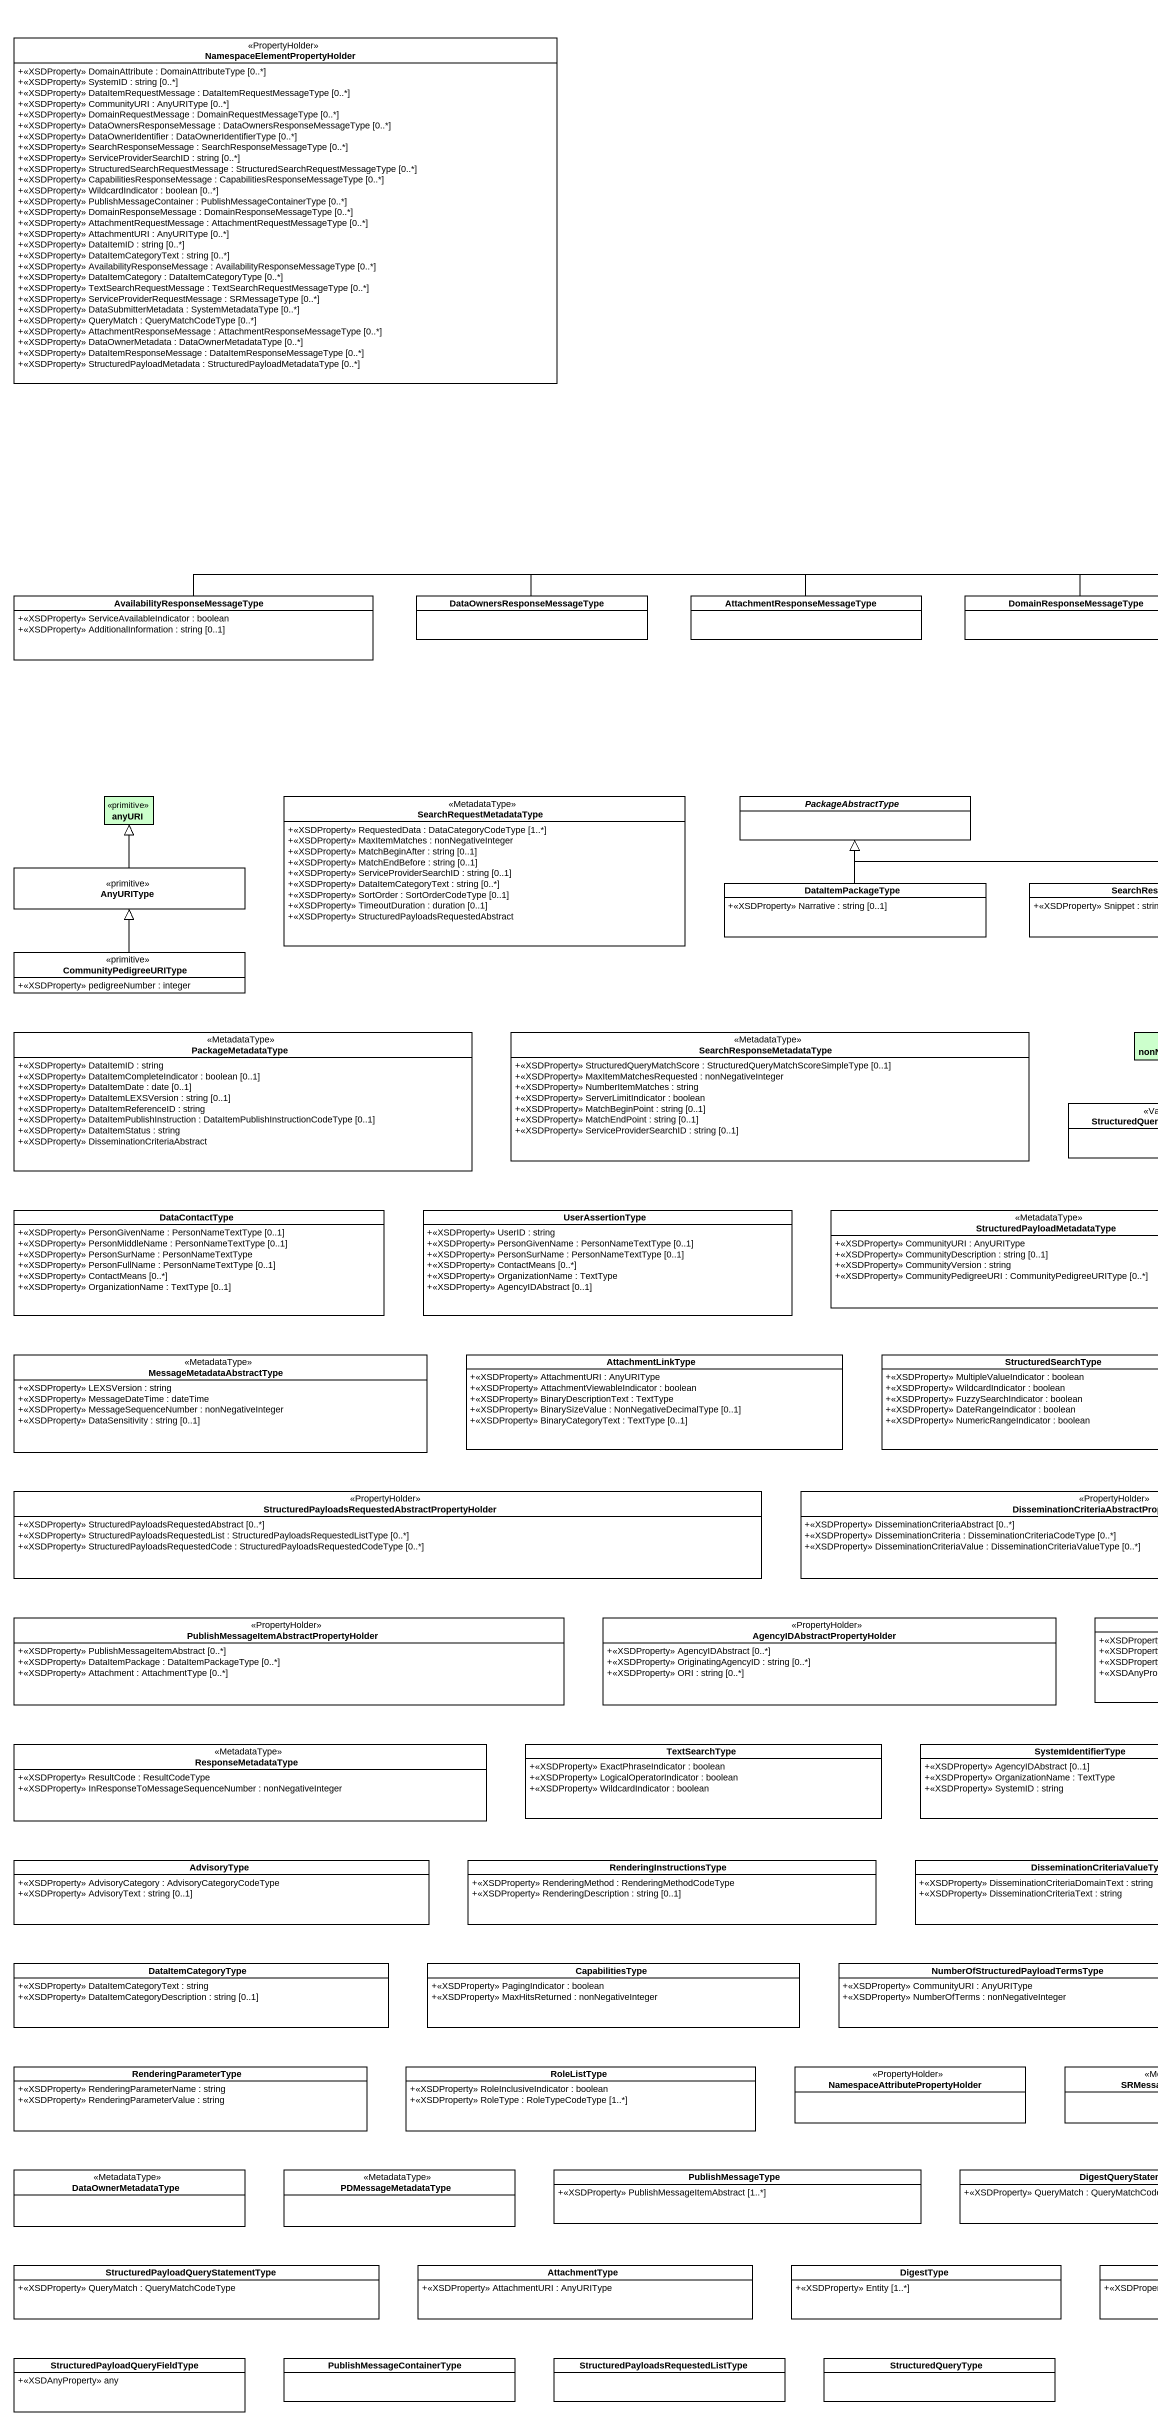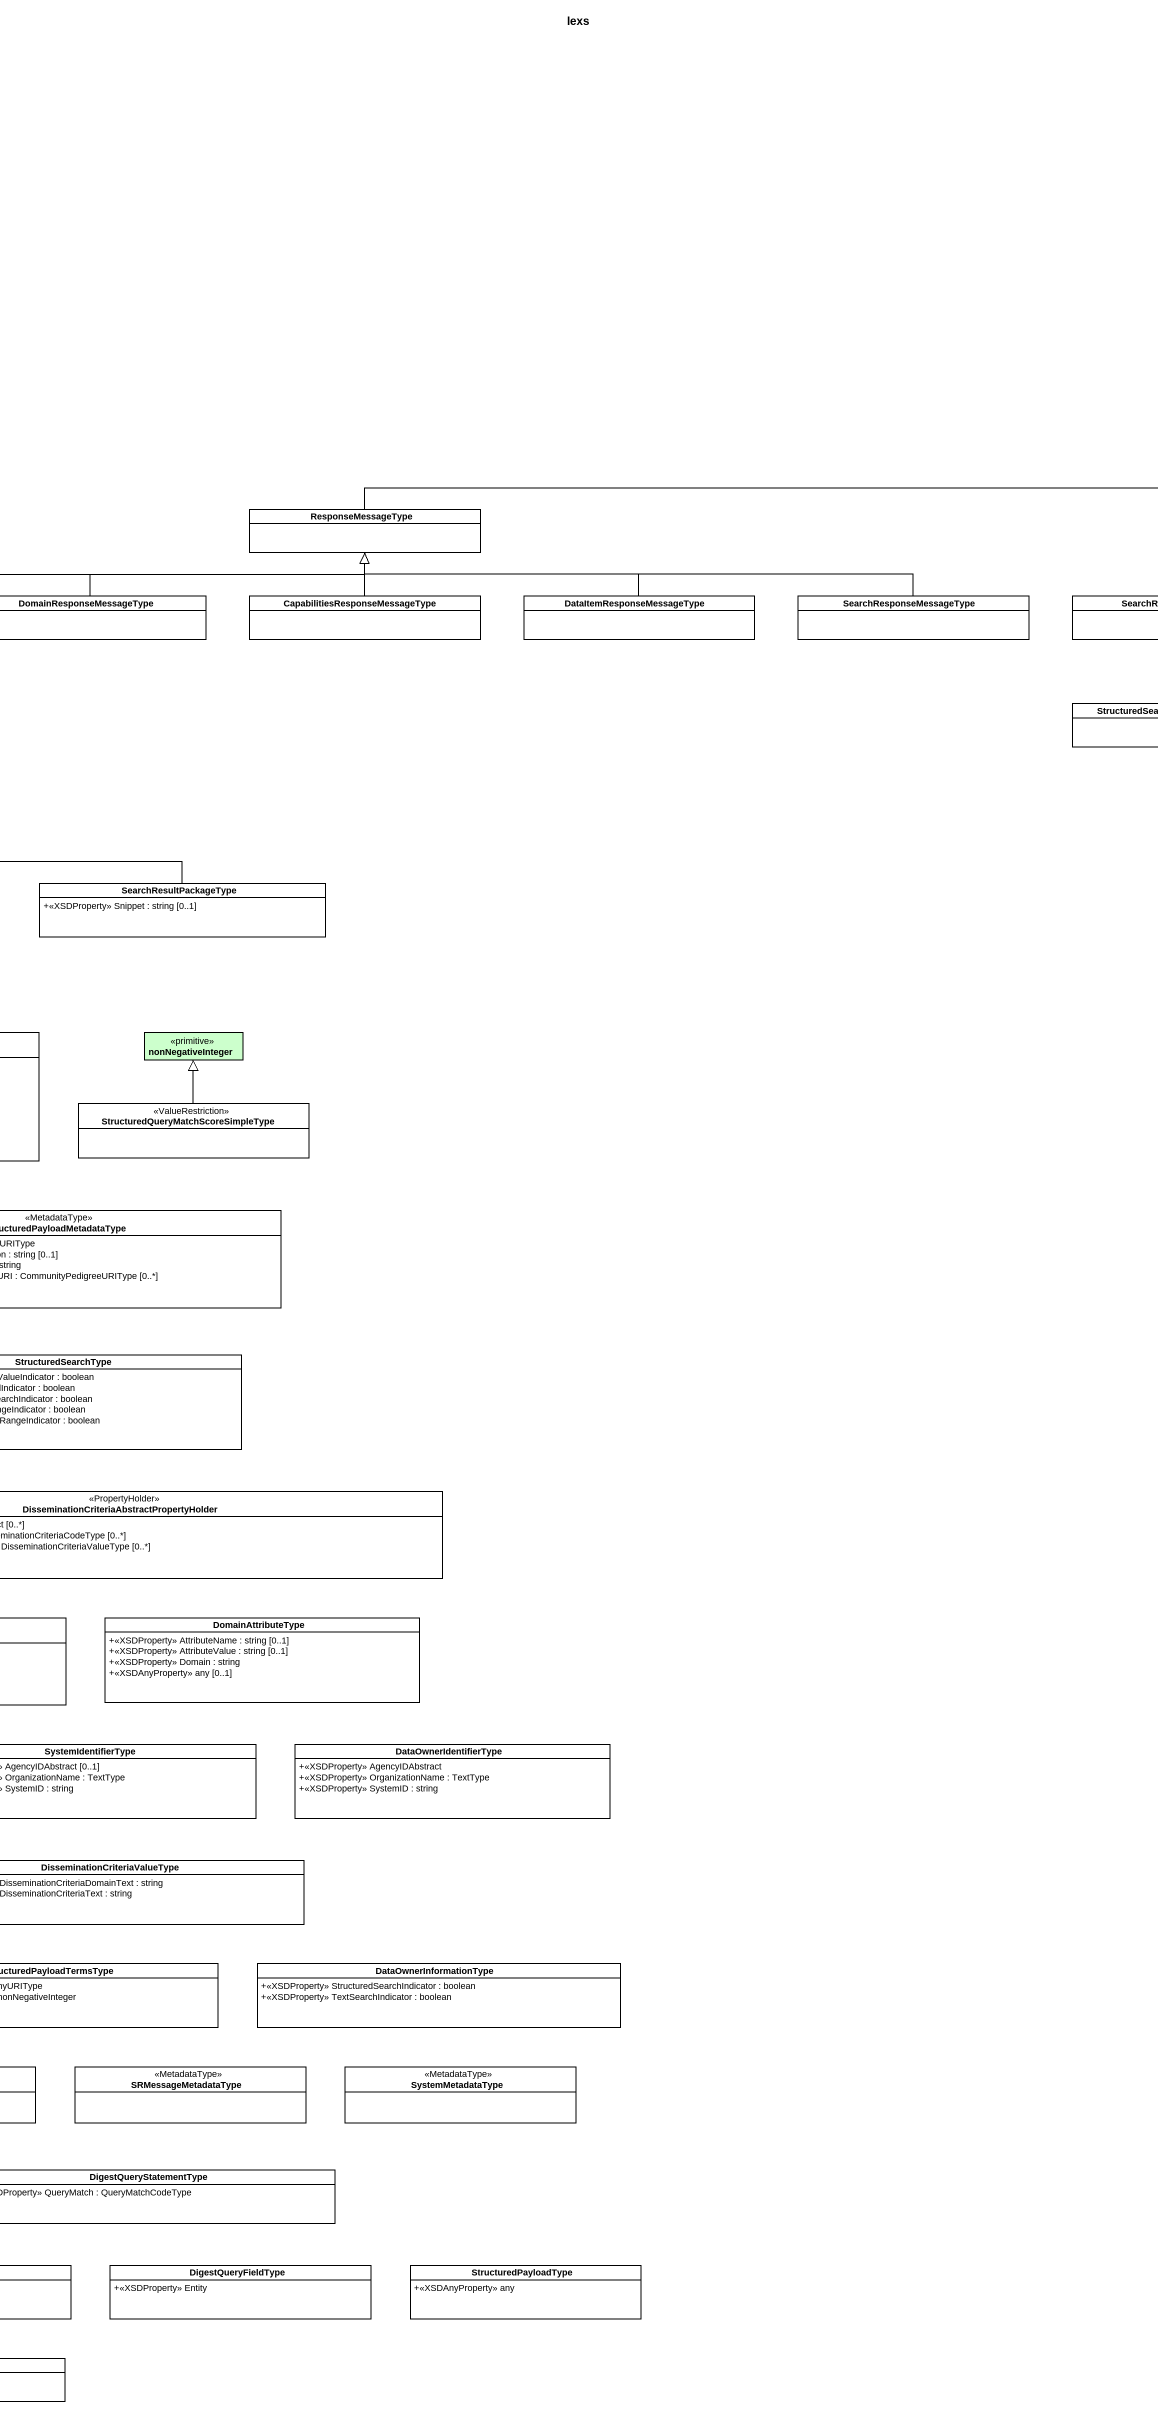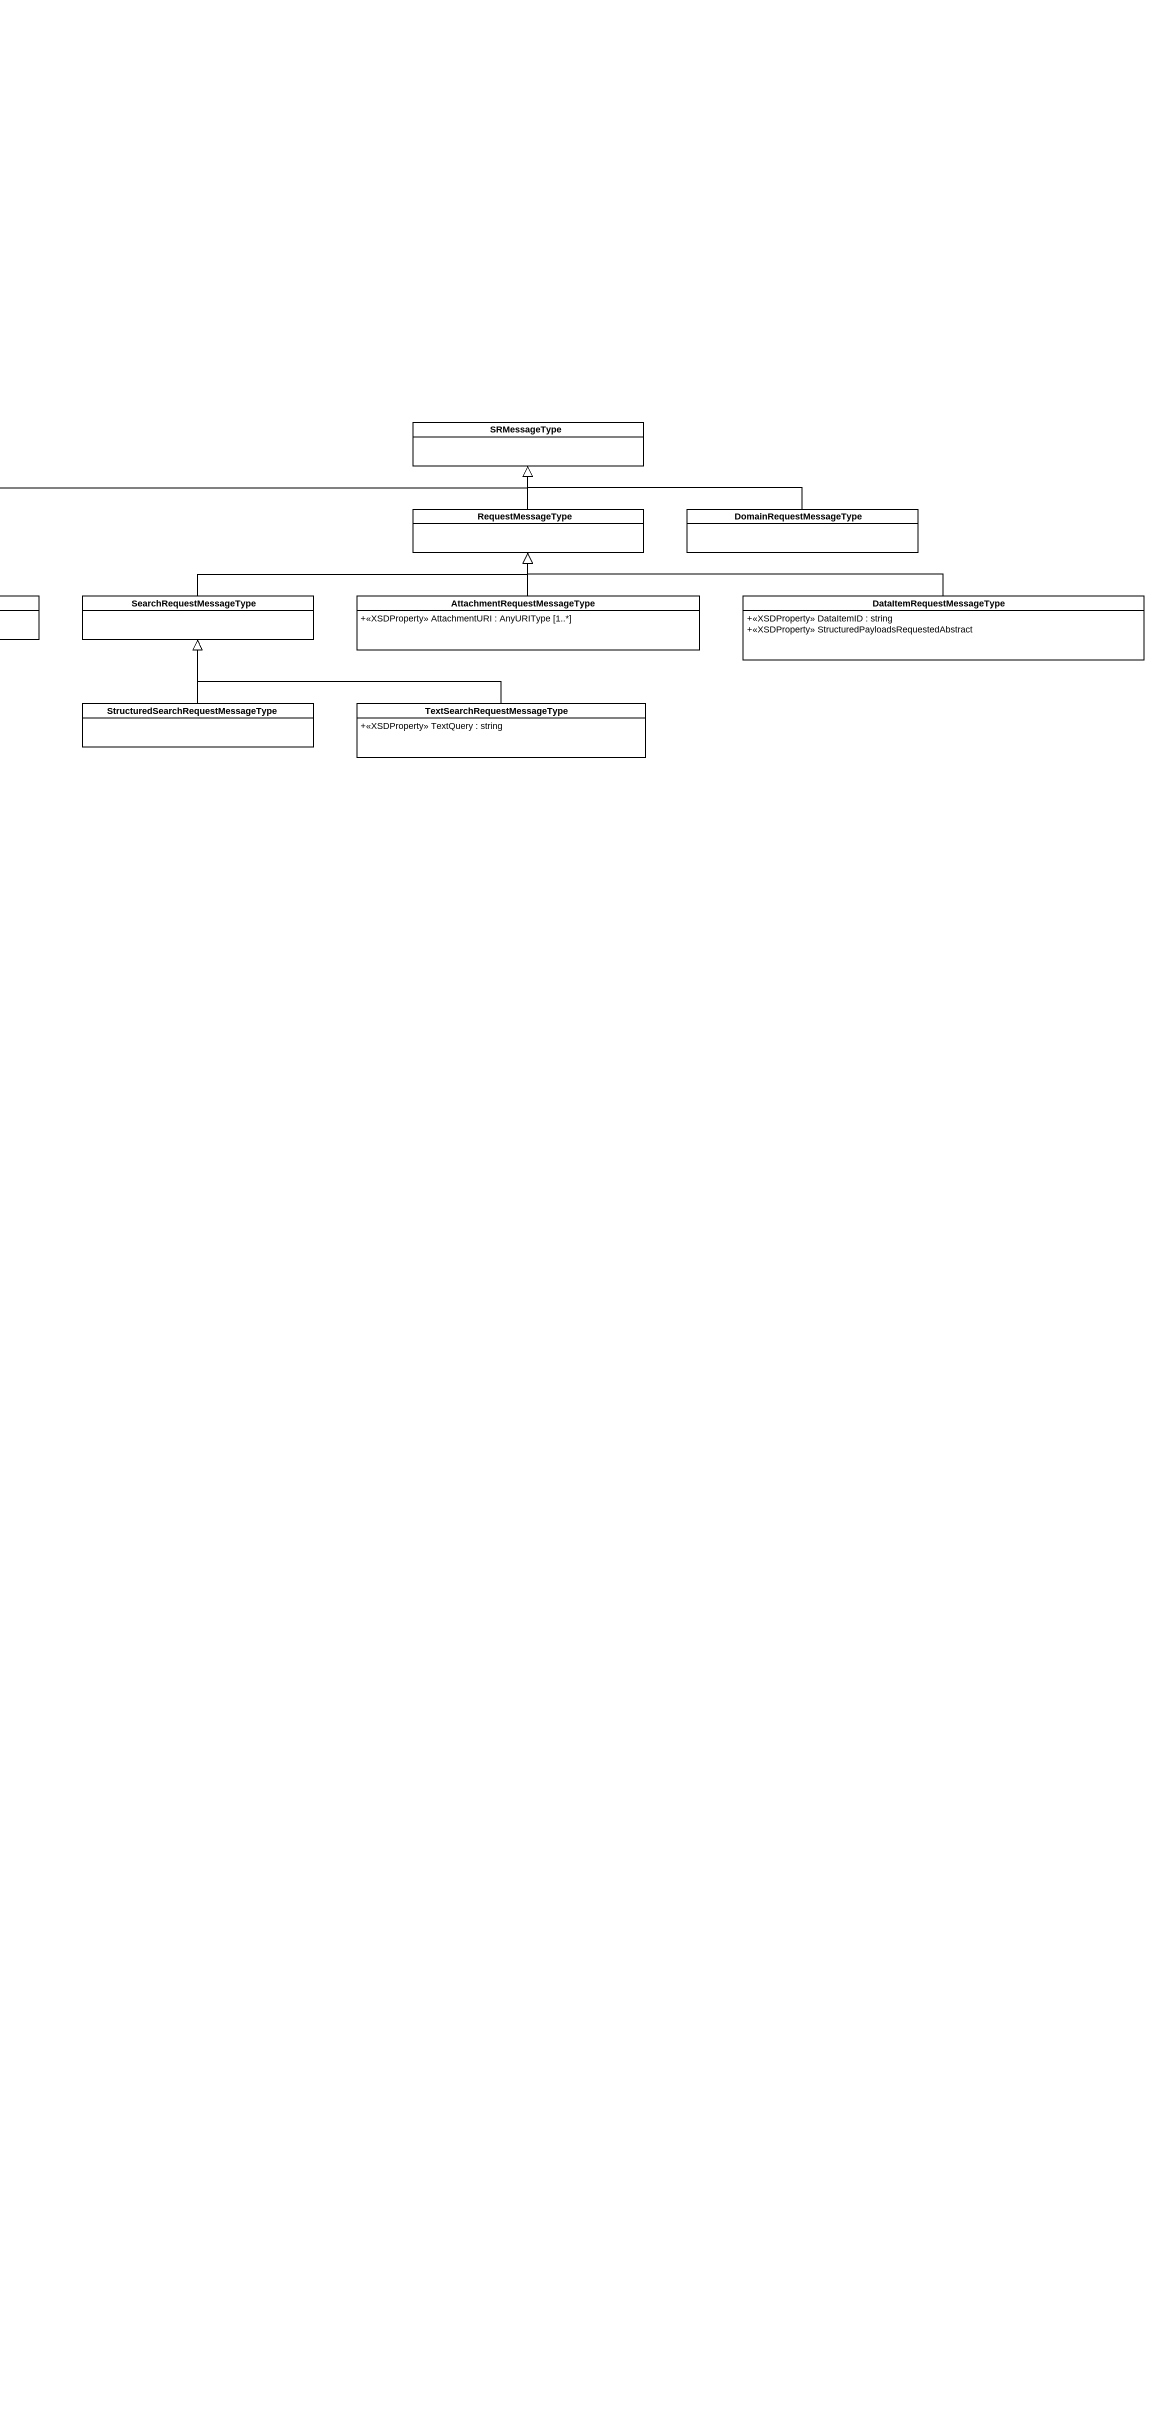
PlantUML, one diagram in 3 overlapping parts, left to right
@startuml
title lexs
hide circle
hide empty members
skinparam classAttributeIconSize 0
class "NamespaceElementPropertyHolder" as NamespaceElementPropertyHold <<PropertyHolder>> {
  +<<XSDProperty>> DomainAttribute : DomainAttributeType [0..*]
  +<<XSDProperty>> SystemID : string [0..*]
  +<<XSDProperty>> DataItemRequestMessage : DataItemRequestMessageType [0..*]
  +<<XSDProperty>> CommunityURI : AnyURIType [0..*]
  +<<XSDProperty>> DomainRequestMessage : DomainRequestMessageType [0..*]
  +<<XSDProperty>> DataOwnersResponseMessage : DataOwnersResponseMessageType [0..*]
  +<<XSDProperty>> DataOwnerIdentifier : DataOwnerIdentifierType [0..*]
  +<<XSDProperty>> SearchResponseMessage : SearchResponseMessageType [0..*]
  +<<XSDProperty>> ServiceProviderSearchID : string [0..*]
  +<<XSDProperty>> StructuredSearchRequestMessage : StructuredSearchRequestMessageType [0..*]
  +<<XSDProperty>> CapabilitiesResponseMessage : CapabilitiesResponseMessageType [0..*]
  +<<XSDProperty>> WildcardIndicator : boolean [0..*]
  +<<XSDProperty>> PublishMessageContainer : PublishMessageContainerType [0..*]
  +<<XSDProperty>> DomainResponseMessage : DomainResponseMessageType [0..*]
  +<<XSDProperty>> AttachmentRequestMessage : AttachmentRequestMessageType [0..*]
  +<<XSDProperty>> AttachmentURI : AnyURIType [0..*]
  +<<XSDProperty>> DataItemID : string [0..*]
  +<<XSDProperty>> DataItemCategoryText : string [0..*]
  +<<XSDProperty>> AvailabilityResponseMessage : AvailabilityResponseMessageType [0..*]
  +<<XSDProperty>> DataItemCategory : DataItemCategoryType [0..*]
  +<<XSDProperty>> TextSearchRequestMessage : TextSearchRequestMessageType [0..*]
  +<<XSDProperty>> ServiceProviderRequestMessage : SRMessageType [0..*]
  +<<XSDProperty>> DataSubmitterMetadata : SystemMetadataType [0..*]
  +<<XSDProperty>> QueryMatch : QueryMatchCodeType [0..*]
  +<<XSDProperty>> AttachmentResponseMessage : AttachmentResponseMessageType [0..*]
  +<<XSDProperty>> DataOwnerMetadata : DataOwnerMetadataType [0..*]
  +<<XSDProperty>> DataItemResponseMessage : DataItemResponseMessageType [0..*]
  +<<XSDProperty>> StructuredPayloadMetadata : StructuredPayloadMetadataType [0..*]
}
class SRMessageType
class ResponseMessageType
class RequestMessageType
class DomainRequestMessageType
class "AvailabilityResponseMessageType" as AvailabilityResponseMessageT {
  +<<XSDProperty>> ServiceAvailableIndicator : boolean
  +<<XSDProperty>> AdditionalInformation : string [0..1]
}
class "DataOwnersResponseMessageType" as DataOwnersResponseMessageTyp
class "AttachmentResponseMessageType" as AttachmentResponseMessageTyp
class DomainResponseMessageType
class "CapabilitiesResponseMessageType" as CapabilitiesResponseMessageT
class DataItemResponseMessageType
class SearchResponseMessageType
class SearchRequestMessageType
class AttachmentRequestMessageType {
  +<<XSDProperty>> AttachmentURI : AnyURIType [1..*]
}
class DataItemRequestMessageType {
  +<<XSDProperty>> DataItemID : string
  +<<XSDProperty>> StructuredPayloadsRequestedAbstract
}
class "StructuredSearchRequestMessageType" as StructuredSearchRequestMessa
class TextSearchRequestMessageType {
  +<<XSDProperty>> TextQuery : string
}
class anyURI <<primitive>> #CCFFCC
class SearchRequestMetadataType <<MetadataType>> {
  +<<XSDProperty>> RequestedData : DataCategoryCodeType [1..*]
  +<<XSDProperty>> MaxItemMatches : nonNegativeInteger
  +<<XSDProperty>> MatchBeginAfter : string [0..1]
  +<<XSDProperty>> MatchEndBefore : string [0..1]
  +<<XSDProperty>> ServiceProviderSearchID : string [0..1]
  +<<XSDProperty>> DataItemCategoryText : string [0..*]
  +<<XSDProperty>> SortOrder : SortOrderCodeType [0..1]
  +<<XSDProperty>> TimeoutDuration : duration [0..1]
  +<<XSDProperty>> StructuredPayloadsRequestedAbstract
}
abstract class PackageAbstractType
class AnyURIType <<primitive>>
class DataItemPackageType {
  +<<XSDProperty>> Narrative : string [0..1]
}
class SearchResultPackageType {
  +<<XSDProperty>> Snippet : string [0..1]
}
class CommunityPedigreeURIType <<primitive>> {
  +<<XSDProperty>> pedigreeNumber : integer
}
class PackageMetadataType <<MetadataType>> {
  +<<XSDProperty>> DataItemID : string
  +<<XSDProperty>> DataItemCompleteIndicator : boolean [0..1]
  +<<XSDProperty>> DataItemDate : date [0..1]
  +<<XSDProperty>> DataItemLEXSVersion : string [0..1]
  +<<XSDProperty>> DataItemReferenceID : string
  +<<XSDProperty>> DataItemPublishInstruction : DataItemPublishInstructionCodeType [0..1]
  +<<XSDProperty>> DataItemStatus : string
  +<<XSDProperty>> DisseminationCriteriaAbstract
}
class SearchResponseMetadataType <<MetadataType>> {
  +<<XSDProperty>> StructuredQueryMatchScore : StructuredQueryMatchScoreSimpleType [0..1]
  +<<XSDProperty>> MaxItemMatchesRequested : nonNegativeInteger
  +<<XSDProperty>> NumberItemMatches : string
  +<<XSDProperty>> ServerLimitIndicator : boolean
  +<<XSDProperty>> MatchBeginPoint : string [0..1]
  +<<XSDProperty>> MatchEndPoint : string [0..1]
  +<<XSDProperty>> ServiceProviderSearchID : string [0..1]
}
class nonNegativeInteger <<primitive>> #CCFFCC
class "StructuredQueryMatchScoreSimpleType" as StructuredQueryMatchScoreSim <<ValueRestriction>>
class DataContactType {
  +<<XSDProperty>> PersonGivenName : PersonNameTextType [0..1]
  +<<XSDProperty>> PersonMiddleName : PersonNameTextType [0..1]
  +<<XSDProperty>> PersonSurName : PersonNameTextType
  +<<XSDProperty>> PersonFullName : PersonNameTextType [0..1]
  +<<XSDProperty>> ContactMeans [0..*]
  +<<XSDProperty>> OrganizationName : TextType [0..1]
}
class UserAssertionType {
  +<<XSDProperty>> UserID : string
  +<<XSDProperty>> PersonGivenName : PersonNameTextType [0..1]
  +<<XSDProperty>> PersonSurName : PersonNameTextType [0..1]
  +<<XSDProperty>> ContactMeans [0..*]
  +<<XSDProperty>> OrganizationName : TextType
  +<<XSDProperty>> AgencyIDAbstract [0..1]
}
class "StructuredPayloadMetadataType" as StructuredPayloadMetadataTyp <<MetadataType>> {
  +<<XSDProperty>> CommunityURI : AnyURIType
  +<<XSDProperty>> CommunityDescription : string [0..1]
  +<<XSDProperty>> CommunityVersion : string
  +<<XSDProperty>> CommunityPedigreeURI : CommunityPedigreeURIType [0..*]
}
class MessageMetadataAbstractType <<MetadataType>> {
  +<<XSDProperty>> LEXSVersion : string
  +<<XSDProperty>> MessageDateTime : dateTime
  +<<XSDProperty>> MessageSequenceNumber : nonNegativeInteger
  +<<XSDProperty>> DataSensitivity : string [0..1]
}
class AttachmentLinkType {
  +<<XSDProperty>> AttachmentURI : AnyURIType
  +<<XSDProperty>> AttachmentViewableIndicator : boolean
  +<<XSDProperty>> BinaryDescriptionText : TextType
  +<<XSDProperty>> BinarySizeValue : NonNegativeDecimalType [0..1]
  +<<XSDProperty>> BinaryCategoryText : TextType [0..1]
}
class StructuredSearchType {
  +<<XSDProperty>> MultipleValueIndicator : boolean
  +<<XSDProperty>> WildcardIndicator : boolean
  +<<XSDProperty>> FuzzySearchIndicator : boolean
  +<<XSDProperty>> DateRangeIndicator : boolean
  +<<XSDProperty>> NumericRangeIndicator : boolean
}
class "StructuredPayloadsRequestedAbstractPropertyHolder" as StructuredPayloadsRequestedA <<PropertyHolder>> {
  +<<XSDProperty>> StructuredPayloadsRequestedAbstract [0..*]
  +<<XSDProperty>> StructuredPayloadsRequestedList : StructuredPayloadsRequestedListType [0..*]
  +<<XSDProperty>> StructuredPayloadsRequestedCode : StructuredPayloadsRequestedCodeType [0..*]
}
class "DisseminationCriteriaAbstractPropertyHolder" as DisseminationCriteriaAbstrac <<PropertyHolder>> {
  +<<XSDProperty>> DisseminationCriteriaAbstract [0..*]
  +<<XSDProperty>> DisseminationCriteria : DisseminationCriteriaCodeType [0..*]
  +<<XSDProperty>> DisseminationCriteriaValue : DisseminationCriteriaValueType [0..*]
}
class "PublishMessageItemAbstractPropertyHolder" as PublishMessageItemAbstractPr <<PropertyHolder>> {
  +<<XSDProperty>> PublishMessageItemAbstract [0..*]
  +<<XSDProperty>> DataItemPackage : DataItemPackageType [0..*]
  +<<XSDProperty>> Attachment : AttachmentType [0..*]
}
class "AgencyIDAbstractPropertyHolder" as AgencyIDAbstractPropertyHold <<PropertyHolder>> {
  +<<XSDProperty>> AgencyIDAbstract [0..*]
  +<<XSDProperty>> OriginatingAgencyID : string [0..*]
  +<<XSDProperty>> ORI : string [0..*]
}
class DomainAttributeType {
  +<<XSDProperty>> AttributeName : string [0..1]
  +<<XSDProperty>> AttributeValue : string [0..1]
  +<<XSDProperty>> Domain : string
  +<<XSDAnyProperty>> any [0..1]
}
class ResponseMetadataType <<MetadataType>> {
  +<<XSDProperty>> ResultCode : ResultCodeType
  +<<XSDProperty>> InResponseToMessageSequenceNumber : nonNegativeInteger
}
class TextSearchType {
  +<<XSDProperty>> ExactPhraseIndicator : boolean
  +<<XSDProperty>> LogicalOperatorIndicator : boolean
  +<<XSDProperty>> WildcardIndicator : boolean
}
class SystemIdentifierType {
  +<<XSDProperty>> AgencyIDAbstract [0..1]
  +<<XSDProperty>> OrganizationName : TextType
  +<<XSDProperty>> SystemID : string
}
class DataOwnerIdentifierType {
  +<<XSDProperty>> AgencyIDAbstract
  +<<XSDProperty>> OrganizationName : TextType
  +<<XSDProperty>> SystemID : string
}
class AdvisoryType {
  +<<XSDProperty>> AdvisoryCategory : AdvisoryCategoryCodeType
  +<<XSDProperty>> AdvisoryText : string [0..1]
}
class RenderingInstructionsType {
  +<<XSDProperty>> RenderingMethod : RenderingMethodCodeType
  +<<XSDProperty>> RenderingDescription : string [0..1]
}
class "DisseminationCriteriaValueType" as DisseminationCriteriaValueTy {
  +<<XSDProperty>> DisseminationCriteriaDomainText : string
  +<<XSDProperty>> DisseminationCriteriaText : string
}
class DataItemCategoryType {
  +<<XSDProperty>> DataItemCategoryText : string
  +<<XSDProperty>> DataItemCategoryDescription : string [0..1]
}
class CapabilitiesType {
  +<<XSDProperty>> PagingIndicator : boolean
  +<<XSDProperty>> MaxHitsReturned : nonNegativeInteger
}
class "NumberOfStructuredPayloadTermsType" as NumberOfStructuredPayloadTer {
  +<<XSDProperty>> CommunityURI : AnyURIType
  +<<XSDProperty>> NumberOfTerms : nonNegativeInteger
}
class DataOwnerInformationType {
  +<<XSDProperty>> StructuredSearchIndicator : boolean
  +<<XSDProperty>> TextSearchIndicator : boolean
}
class RenderingParameterType {
  +<<XSDProperty>> RenderingParameterName : string
  +<<XSDProperty>> RenderingParameterValue : string
}
class RoleListType {
  +<<XSDProperty>> RoleInclusiveIndicator : boolean
  +<<XSDProperty>> RoleType : RoleTypeCodeType [1..*]
}
class "NamespaceAttributePropertyHolder" as NamespaceAttributePropertyHo <<PropertyHolder>>
class SRMessageMetadataType <<MetadataType>>
class SystemMetadataType <<MetadataType>>
class DataOwnerMetadataType <<MetadataType>>
class PDMessageMetadataType <<MetadataType>>
class PublishMessageType {
  +<<XSDProperty>> PublishMessageItemAbstract [1..*]
}
class DigestQueryStatementType {
  +<<XSDProperty>> QueryMatch : QueryMatchCodeType
}
class "StructuredPayloadQueryStatementType" as StructuredPayloadQueryStatem {
  +<<XSDProperty>> QueryMatch : QueryMatchCodeType
}
class AttachmentType {
  +<<XSDProperty>> AttachmentURI : AnyURIType
}
class DigestType {
  +<<XSDProperty>> Entity [1..*]
}
class DigestQueryFieldType {
  +<<XSDProperty>> Entity
}
class StructuredPayloadType {
  +<<XSDAnyProperty>> any
}
class "StructuredPayloadQueryFieldType" as StructuredPayloadQueryFieldT {
  +<<XSDAnyProperty>> any
}
class PublishMessageContainerType
class "StructuredPayloadsRequestedListType" as StructuredPayloadsRequestedL
class StructuredQueryType
ResponseMessageType -right-|> SRMessageType
RequestMessageType -up-|> SRMessageType
DomainRequestMessageType -left-|> SRMessageType
AvailabilityResponseMessageT -right-|> ResponseMessageType
DataOwnersResponseMessageTyp -right-|> ResponseMessageType
AttachmentResponseMessageTyp -right-|> ResponseMessageType
DomainResponseMessageType -right-|> ResponseMessageType
CapabilitiesResponseMessageT -up-|> ResponseMessageType
DataItemResponseMessageType -left-|> ResponseMessageType
SearchResponseMessageType -left-|> ResponseMessageType
SearchRequestMessageType -right-|> RequestMessageType
AttachmentRequestMessageType -up-|> RequestMessageType
DataItemRequestMessageType -left-|> RequestMessageType
StructuredSearchRequestMessa -up-|> SearchRequestMessageType
TextSearchRequestMessageType -left-|> SearchRequestMessageType
AnyURIType -up-|> anyURI
DataItemPackageType -up-|> PackageAbstractType
SearchResultPackageType -left-|> PackageAbstractType
CommunityPedigreeURIType -up-|> AnyURIType
StructuredQueryMatchScoreSim -up-|> nonNegativeInteger
@enduml
